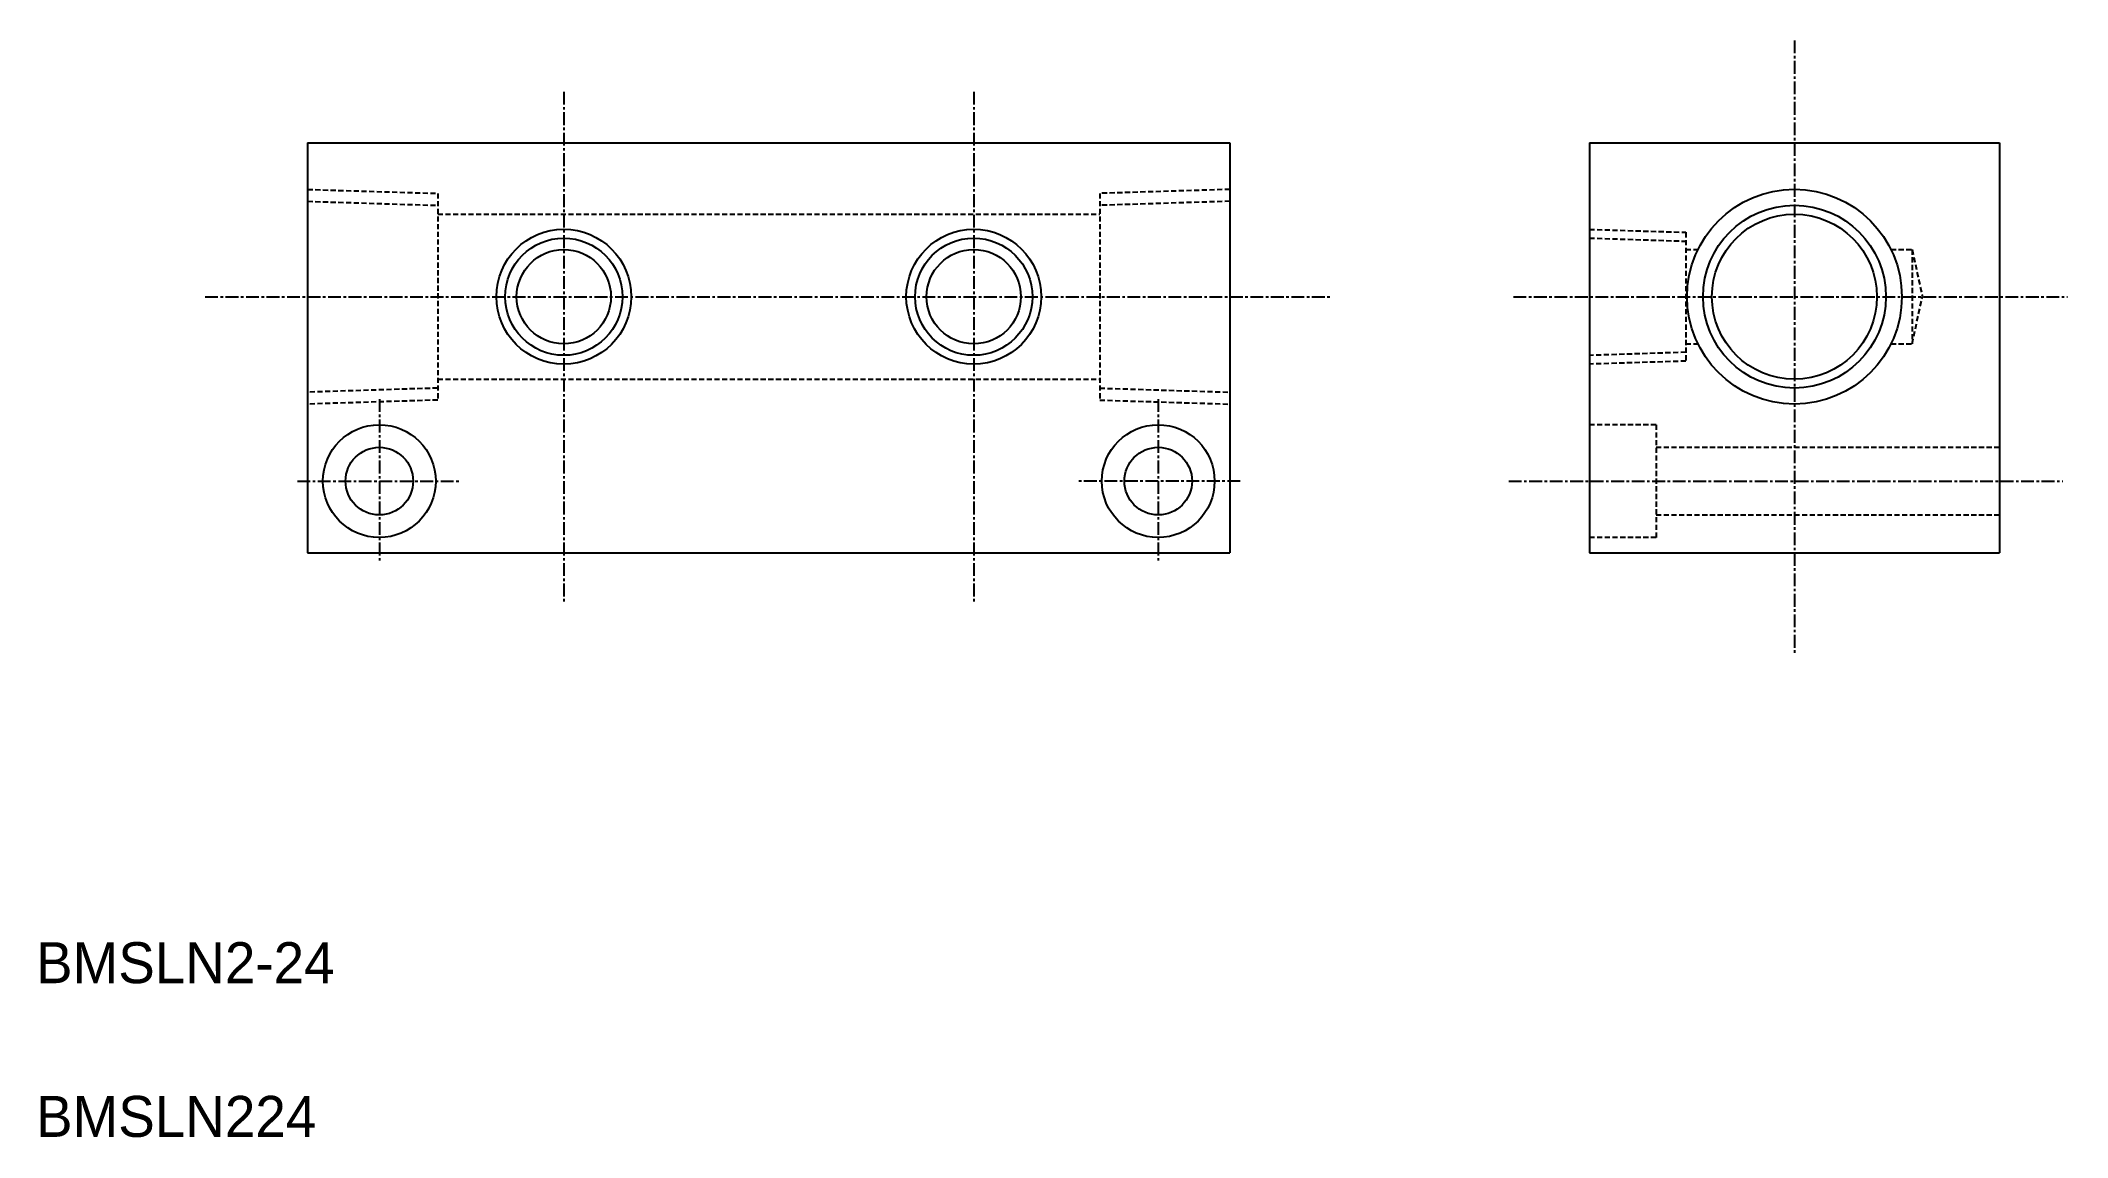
# Model space of a CAD drawing. Extents: x 369 to 567, y 94 to 201.
import ezdxf

# ---------------------------------------------------------------- set-up
doc = ezdxf.new("R2010")
doc.units = 0
doc.linetypes.add('CENTER', pattern=[2, 1.25, -0.25, 0.25, -0.25])
doc.linetypes.add('DASHED', pattern=[0.75, 0.5, -0.25])
doc.layers.get('0').update_dxf_attribs({"linetype": 'CONTINUOUS'})
doc.layers.add('CENTER', color=1, linetype='CENTER')

msp = doc.modelspace()

# ---------------------------------------------------------------- linework, layer by layer
at = {"color": 7, "linetype": 'CONTINUOUS'}
for p, q in [((395.19, 190.79), (485.19, 190.79)), ((395.19, 190.79), (395.19, 150.79)), ((485.19, 190.79), (485.19, 150.79)), ((520.27, 190.79), (560.27, 190.79)), ((520.27, 190.79), (520.27, 150.79)), ((560.27, 190.79), (560.27, 150.79)), ((395.19, 150.79), (485.19, 150.79)), ((520.27, 150.79), (560.27, 150.79))]:
    msp.add_line(p, q, dxfattribs=at)
at = {"color": 3, "linetype": 'DASHED'}
for p, q in [((395.19, 186.26), (407.89, 185.87)), ((485.19, 186.26), (472.49, 185.87)), ((395.19, 185.1), (407.89, 184.7)), ((407.89, 185.87), (407.89, 165.7)), ((472.49, 185.87), (472.49, 165.7)), ((485.19, 185.1), (472.49, 184.7)), ((407.89, 183.84), (472.49, 183.84)), ((520.27, 182.36), (529.67, 182.07)), ((529.67, 182.07), (529.67, 169.5)), ((520.27, 181.51), (529.67, 181.21)), ((529.67, 180.39), (530.86, 180.39)), ((549.68, 180.39), (551.75, 180.39)), ((551.75, 180.39), (551.75, 171.19)), ((551.75, 180.39), (552.75, 175.79)), ((551.75, 171.19), (552.75, 175.79)), ((529.67, 170.36), (520.27, 170.06)), ((529.67, 171.19), (530.86, 171.19)), ((549.68, 171.19), (551.75, 171.19)), ((529.67, 169.5), (520.27, 169.21)), ((407.89, 166.87), (395.19, 166.47)), ((407.89, 167.74), (472.49, 167.74)), ((472.49, 166.87), (485.19, 166.47)), ((407.89, 165.7), (395.19, 165.31)), ((472.49, 165.7), (485.19, 165.31)), ((526.77, 163.29), (520.27, 163.29)), ((526.77, 163.29), (526.77, 152.29)), ((526.77, 161.09), (560.27, 161.09)), ((526.77, 154.49), (560.27, 154.49)), ((526.77, 152.29), (520.27, 152.29))]:
    msp.add_line(p, q, dxfattribs=at)
at = {"color": 3, "linetype": 'CONTINUOUS'}
for centre, radius in [((540.27, 175.79), 10.48), ((420.19, 175.79), 6.58), ((460.19, 175.79), 6.58)]:
    msp.add_circle(centre, radius, dxfattribs=at)
at = {"color": 7, "linetype": 'CONTINUOUS'}
for centre, radius in [((540.27, 175.79), 8.92), ((540.27, 175.79), 8.05), ((420.19, 175.79), 5.72), ((420.19, 175.79), 4.6), ((460.19, 175.79), 5.72), ((460.19, 175.79), 4.6), ((402.19, 157.79), 5.5), ((478.19, 157.79), 5.5), ((402.19, 157.79), 3.3), ((478.19, 157.79), 3.3)]:
    msp.add_circle(centre, radius, dxfattribs=at)
at = {"layer": 'CENTER', "color": 1, "linetype": 'CENTER'}
for p, q in [((540.27, 200.79), (540.27, 140.79)), ((420.19, 195.79), (420.19, 145.79)), ((460.19, 195.79), (460.19, 145.79)), ((385.19, 175.79), (495.19, 175.79)), ((512.85, 175.79), (566.91, 175.79)), ((402.19, 165.79), (402.19, 149.79)), ((478.19, 165.79), (478.19, 149.79)), ((394.19, 157.79), (410.19, 157.79)), ((486.19, 157.79), (470.19, 157.79)), ((512.39, 157.79), (566.45, 157.79))]:
    msp.add_line(p, q, dxfattribs=at)

# ---------------------------------------------------------------- texts
at = {"color": 7, "linetype": 'CONTINUOUS'}
for s, p in [('BMSLN2-24', (368.69, 108.8)), ('BMSLN224', (368.69, 93.8))]:
    msp.add_text(s, height=4, dxfattribs=at).set_placement(p)

doc.saveas('drawing.dxf')
